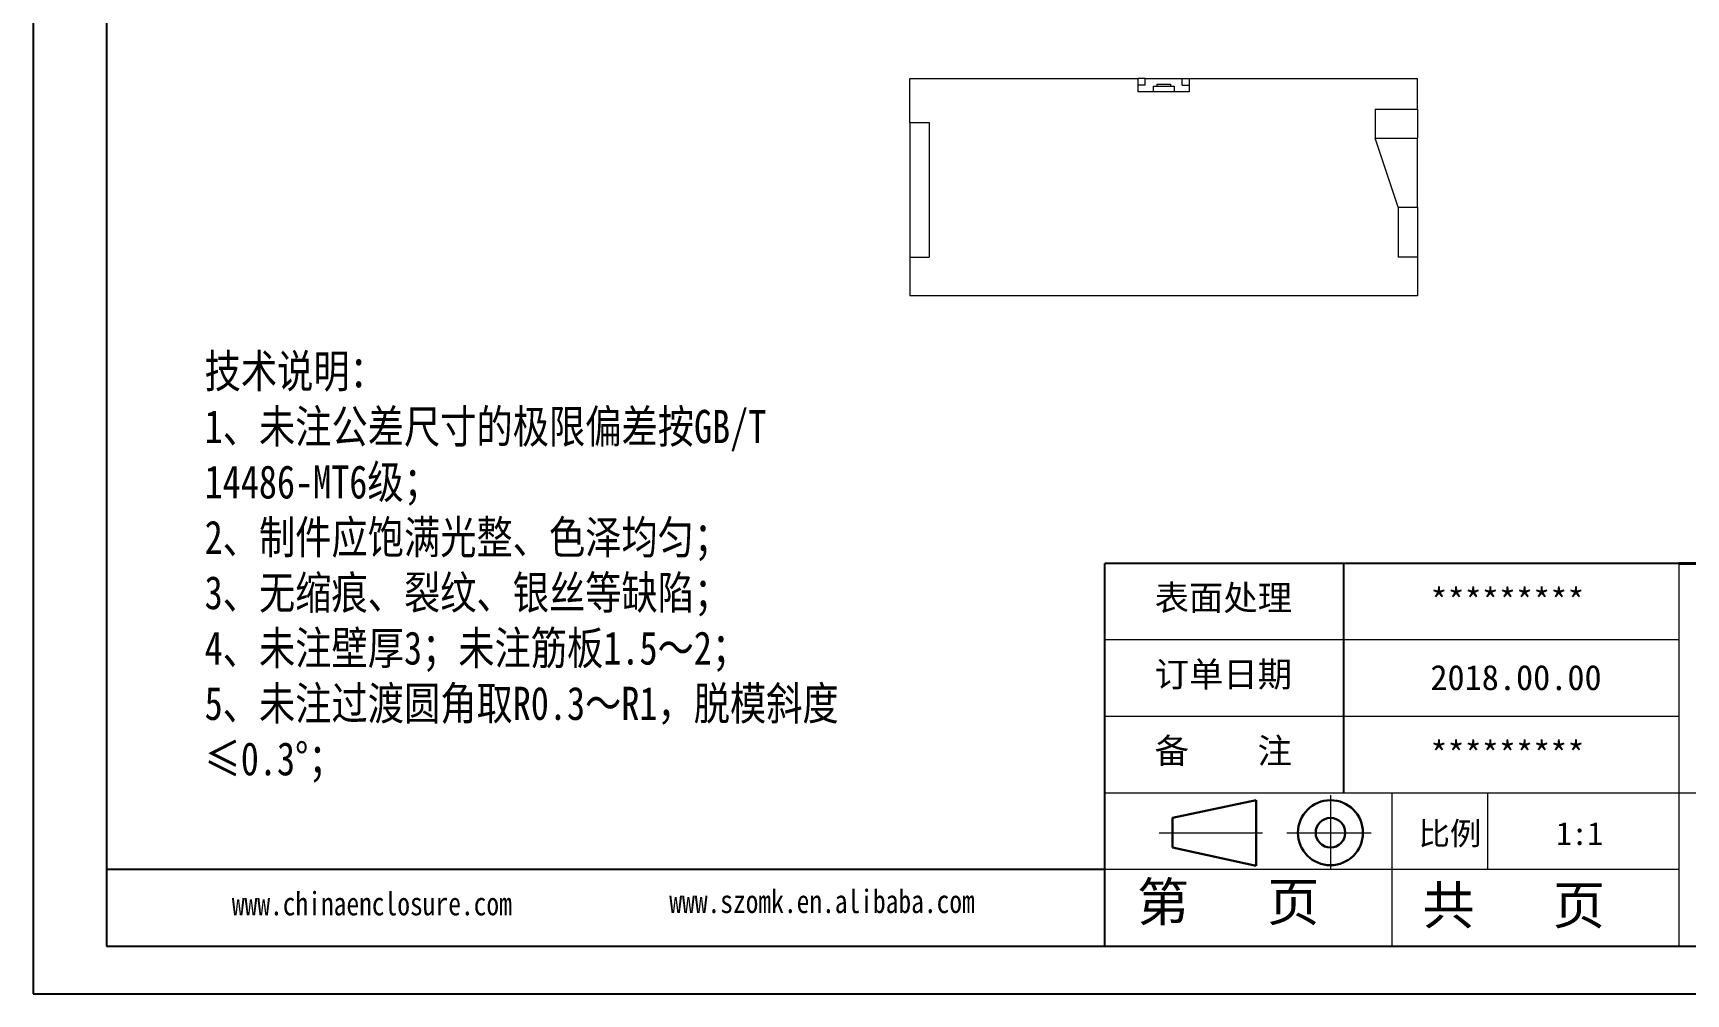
# Model space of a CAD drawing. Header units: inches. Extents: x 2858 to 4955, y 1126 to 1648.
# Drawn here: x 3682.3 to 4112.1, y 1125.7 to 1375.6 of the extents above; entities that cross this region are included whole.
import ezdxf

# ---------------------------------------------------------------- set-up
doc = ezdxf.new("R2010")
doc.units = ezdxf.units.IN
doc.header["$LTSCALE"] = 15
doc.linetypes.add('CENTER2', pattern=[28.575, 19.05, -3.175, 3.175, -3.175])
doc.layers.add('文字', color=81, linetype='Continuous')
for name, color, linetype, lineweight in [('粗实线', 7, 'Continuous', 30), ('细实线', 3, 'Continuous', 9), ('细点划线', 2, 'CENTER2', 9)]:
    doc.layers.add(name, color=color, linetype=linetype, lineweight=lineweight)
doc.styles.get("Standard").update_dxf_attribs({"font": 'txt', "bigfont": 'gbcbig.shx'})
doc.styles.add('宋体', font='', dxfattribs={"width": 0.8, "height": 3.5})
doc.styles.get('宋体').set_extended_font_data('SimSun')

msp = doc.modelspace()

# ---------------------------------------------------------------- linework, layer by layer
for p, q in [((3682.305, 1648.204), (3682.305, 1125.657)), ((3701.428, 1635.762), (3701.428, 1138.098)), ((3682.305, 1367.577), (3682.305, 1125.657)), ((4110.296, 1237.631), (3960.997, 1237.631)), ((3960.997, 1138.098), (3960.997, 1237.631)), ((4023.205, 1177.911), (4023.205, 1237.631)), ((3960.997, 1158.005), (3701.428, 1158.005)), ((3701.428, 1138.098), (4408.895, 1138.098)), ((3682.305, 1125.657), (4421.336, 1125.657)), ((3682.305, 1125.657), (4024.449, 1125.657))]:
    msp.add_line(p, q)
at = {"color": 7, "linetype": 'Continuous', "lineweight": 15}
for p, q in [((3910.317, 1352.271), (3910.317, 1363.771)), ((3910.317, 1363.771), (3969.717, 1363.771)), ((3969.717, 1360.271), (3969.717, 1363.771)), ((3971.467, 1363.771), (3969.717, 1363.771)), ((3971.467, 1362.021), (3971.467, 1363.771)), ((3971.467, 1363.771), (3981.167, 1363.771)), ((3981.167, 1362.021), (3981.167, 1363.771)), ((3981.167, 1363.771), (3982.917, 1363.771)), ((3982.917, 1363.771), (3982.917, 1360.271)), ((3982.917, 1363.771), (4042.317, 1363.771)), ((4042.317, 1355.771), (4042.317, 1363.771)), ((3971.467, 1362.021), (3969.717, 1362.021)), ((3982.917, 1360.271), (3969.717, 1360.271)), ((3973.567, 1361.771), (3979.067, 1361.771)), ((3973.567, 1361.771), (3973.567, 1360.271)), ((3974.567, 1362.271), (3978.067, 1362.271)), ((3974.567, 1362.271), (3974.567, 1361.771)), ((3978.067, 1362.271), (3978.067, 1361.771)), ((3979.067, 1361.771), (3979.067, 1360.271)), ((3981.167, 1362.021), (3982.917, 1362.021)), ((4031.317, 1355.771), (4042.317, 1355.771)), ((4031.317, 1355.771), (4031.317, 1348.271)), ((4042.317, 1355.771), (4042.317, 1348.271)), ((3910.317, 1352.271), (3915.317, 1352.271)), ((3910.317, 1352.271), (3910.317, 1317.271)), ((3915.317, 1352.271), (3915.317, 1317.271)), ((4037.317, 1330.271), (4031.317, 1348.271)), ((4031.317, 1348.271), (4042.317, 1348.271)), ((4042.317, 1330.271), (4042.317, 1348.271)), ((4037.317, 1330.271), (4037.317, 1317.271)), ((4037.317, 1330.271), (4042.317, 1330.271)), ((4042.317, 1330.271), (4042.317, 1317.271)), ((3910.317, 1317.271), (3910.317, 1307.271)), ((3910.317, 1317.271), (3915.317, 1317.271)), ((4042.317, 1317.271), (4037.317, 1317.271)), ((4042.317, 1317.271), (4042.317, 1307.271)), ((4042.317, 1307.271), (3910.317, 1307.271))]:
    msp.add_line(p, q, dxfattribs=at)
at = {"layer": '粗实线', "color": 7, "lineweight": 40}
msp.add_line((4408.895, 1237.631), (4110.296, 1237.631), dxfattribs=at)
at = {"layer": '粗实线', "color": 7}
for p, q in [((4000.34, 1176.049), (3978.589, 1171.439)), ((4000.34, 1176.049), (4000.34, 1159.002)), ((3978.589, 1171.439), (3978.589, 1163.746)), ((3978.589, 1163.746), (4000.34, 1159.002))]:
    msp.add_line(p, q, dxfattribs=at)
for radius in [8.456, 3.846]:
    msp.add_circle((4019.698, 1167.593), radius, dxfattribs=at)
at = {"layer": '细实线', "color": 7}
for p, q in [((4110.296, 1237.631), (4110.296, 1138.098)), ((4110.296, 1217.724), (3960.997, 1217.724)), ((4110.296, 1197.818), (3960.997, 1197.818)), ((4408.895, 1177.911), (3960.997, 1177.911)), ((4035.647, 1177.911), (4035.647, 1138.098)), ((4060.53, 1177.911), (4060.53, 1158.005)), ((4110.296, 1158.005), (3960.997, 1158.005))]:
    msp.add_line(p, q, dxfattribs=at)
at = {"layer": '细点划线', "color": 7}
for p, q in [((4019.698, 1177.327), (4019.698, 1158.005)), ((3975.121, 1167.593), (4002.006, 1167.593)), ((4008.389, 1167.593), (4030.245, 1167.593))]:
    msp.add_line(p, q, dxfattribs=at)

# ---------------------------------------------------------------- texts
at = {"char_height": 6.54661, "width": 3720.76711, "attachment_point": 1}
for s, insert in [('{\\fSimHei|b0|i0|c134|p49;表面处理}', (3973.98, 1231.982)), ('{\\fSimHei|b0|i0|c134|p49;*********}', (4045.682, 1231.14)), ('{\\fSimHei|b0|i0|c134|p49;订单日期}', (3973.98, 1212.075)), ('{\\fSimHei|b0|i0|c134|p49;2018.00.00}', (4045.682, 1211.233)), ('{\\fSimHei|b0|i0|c134|p49;备    注}', (3973.98, 1192.169)), ('{\\fSimHei|b0|i0|c134|p49;*********}', (4045.682, 1191.327))]:
    msp.add_mtext(s, dxfattribs=dict(at, insert=insert))
at = {"layer": '文字', "color": 0, "attachment_point": 1, "style": '宋体'}
for s, insert, char_height, width in [('{\\H1.111x;技术说明：\\P1、未注公差尺寸的极限偏差按GB/T 14486-MT6级；\\P2、制件应饱满光整、色泽均匀；\\P3、无缩痕、裂纹、银丝等缺陷；\\P4、未注壁厚3；未注筋板1.5～2；\\P5、未注过渡圆角取R0.3～R1，脱模斜度≤0.3%%D；}', (3726.925, 1291.967), 7.776, 175.14976), ('www.chinaenclosure.com', (3733.996, 1152.18), 6.08256, 106.86474), ('www.szomk.en.alibaba.com', (3847.766, 1152.782), 6.08256, 106.86474)]:
    msp.add_mtext(s, dxfattribs=dict(at, insert=insert, char_height=char_height, width=width))
at = {"layer": '细实线', "color": 7, "attachment_point": 1}
for s, insert, char_height, width in [('{\\fSimSun|b0|i0|c134|p54;比例}', (4042.614, 1170.372), 5.97197, 26.21508), ('{\\fSimSun|b0|i0|c134|p54;1:1}', (4078.384, 1170.372), 5.97197, 26.21508), ('{\\fSimSun|b0|i0|c134|p54;第   页}', (3969.372, 1154.583), 9.95328, 74.6496), ('{\\fSimSun|b0|i0|c134|p54; 共   页}', (4036.865, 1153.738), 9.95328, 74.6496)]:
    msp.add_mtext(s, dxfattribs=dict(at, insert=insert, char_height=char_height, width=width))

doc.saveas('drawing.dxf')
